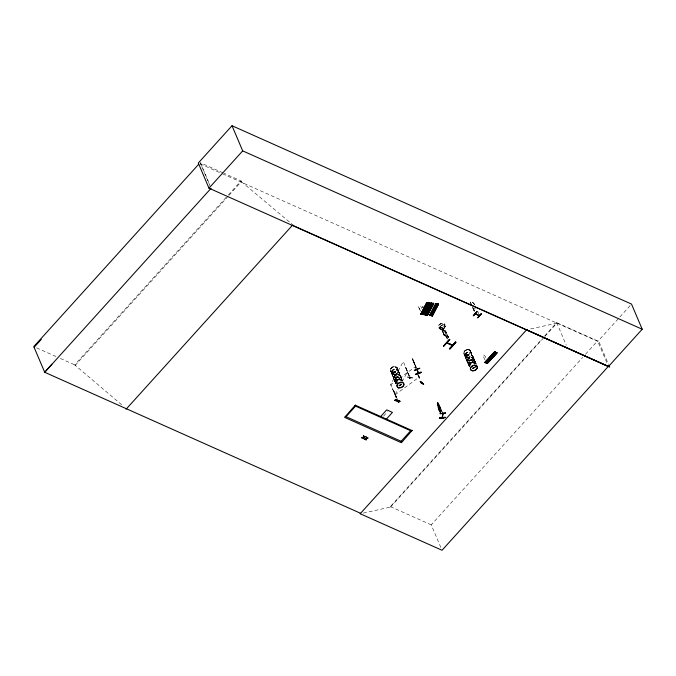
<?xml version="1.0" encoding="UTF-8"?>
<svg xmlns="http://www.w3.org/2000/svg" width="676" height="676" viewBox="0 0 676 676"><rect width="100%" height="100%" fill="white"/><g stroke="black" fill="none" stroke-linecap="round" stroke-linejoin="round"><path stroke-width="0.51" stroke-dasharray="3.38 2.54" d="M440.245 329.618L440.667 329.516L439.299 328.359L439.949 326.297L442.839 324.708L444.343 324.995M448.019 336.699L447.968 337.223L445.425 330.801L448.391 337.417L443.98 335.144L444.385 335.347M444.208 335.575L441.639 329.111L444.681 335.507M448.323 337.4L443.98 335.186M391.362 371.977L391.514 373.448L392.629 374.47M392.426 370.989L391.852 371.792M392.055 371.665L391.894 371.234L392.35 371.69M392.528 371.394L392.359 371.479M392.486 375.526L392.536 374.749M392.731 371.268L391.86 371.724M393.567 378.078L393.609 377.369M393.609 378.188C393.466 375.704 396.373 373.946 398.62 374.512L395.925 374.952L393.931 376.735M394.666 380.664L394.716 379.887M395.595 367.744L395.697 367.279M395.832 367.355L395.654 367.685M395.223 379.405L395.511 378.915M395.325 379.735L395.874 379.092M395.899 382.667L395.849 383.444A3.659 2.586 -23 0 1 398.603 380.022A3.659 2.586 -23 0 1 402.668 380.934M398.35 371.783L398.401 371.006A3.659 2.586 -23 0 0 392.866 370.144A3.659 2.586 -23 0 0 393.398 374.681A3.659 2.586 -23 0 0 398.384 371.031M398.781 375.493L399.355 375.459M399.524 374.563L399.575 373.786A3.659 2.586 -23 0 0 394.049 372.924A3.659 2.586 -23 0 0 394.573 377.453A3.659 2.586 -23 0 0 399.567 373.811M400.631 376.262L399.862 378.518M401.705 379.692L401.755 378.923M464.716 355.694L464.767 354.917M465.848 354.266L465.51 353.937L466.034 354.376M465.941 357.688L466.094 359.159M467.015 361.128C466.82 358.339 470.445 356.556 472.811 357.68M468.071 363.603L468.122 362.826M469.321 350.227L468.874 350.624M468.595 362.353L469.431 362.184M468.485 362.142L469.051 361.829L469.321 362.387M469.288 362.243L468.654 362.082M469.245 366.375L469.296 365.606M471.747 354.723L471.797 353.945A3.659 2.586 -23 0 0 466.271 353.083A3.659 2.586 -23 0 0 466.803 357.612A3.659 2.586 -23 0 0 471.789 353.97M472.786 358.339L472.287 358.567M472.963 356.793L472.921 357.494L472.98 356.717A3.659 2.586 -23 0 0 467.446 355.855A3.659 2.586 -23 0 0 467.978 360.392A3.659 2.586 -23 0 0 472.972 356.751M474.045 360.021L474.037 359.193M475.11 362.632L475.16 361.854M438.597 406.665L439.062 408.938L438.682 406.504L439.282 406.918L439.332 406.479L438.606 405.955L438.099 403.631L438.445 405.972L437.837 406.006L438.547 406.487M444.597 324.412L444.419 326.077L442.712 327.488L444.774 326.035L444.96 324.218L443.194 323.179L440.515 323.618L438.563 325.477L438.986 328.257L441.335 329.195L443.971 328.612L445.442 326.271L444.301 324.869L442.881 324.742M443.971 328.612L441.335 329.195M438.563 409.343L440.017 412.69L437.659 406.918L437.304 402.423L440.034 408.186L440.203 411.211L439.687 410.932M437.228 403.817L437.321 402.964L437.406 404.231L437.093 403.851M437.837 403.665L438.175 402.676L441.986 411.718M437.533 406.082L437.938 402.744M438.065 407.332L440.16 412.267M441.943 412.106L438.487 403.488L442.18 411.692M438.792 407.805L438.944 406.479L437.963 404.172L437.811 405.499L439.78 410.222L439.941 408.895L438.961 406.589L438.8 407.915M440.059 407.721C439.273 400.555 439.848 418.681 439.975 407.721M438.775 406.082C438.935 402.719 438.318 413.154 438.563 407.51L438.192 404.856L439.054 405.87M438.073 406.268L438.251 404.848M438.318 405.38L438.394 406.648L438.496 405.794M440.625 412.597L440.929 410.138M440.6 413.484L440.989 410.138L440.549 408.422M446.98 334.502L446.811 335.431L444.014 334.181L442.788 332.634L441.682 329.127M444.563 335.702L442.019 329.28L444.487 335.727M445.298 330.936L448.391 337.417L445.425 330.801M391.801 371.225L391.759 371.724M395.375 378.949L395.114 379.642L395.198 379.143M400.589 376.988C399.93 379.768 395.502 381.399 393.778 378.754M465.071 354.376L465.173 354.604M466.085 354.418L465.789 353.911M467.057 360.401L469.33 357.883L472.017 357.469M473.994 359.919C473.47 362.513 469.803 363.933 467.665 362.361M465.13 354.232L465.916 354.199M419.145 308.079L420.7 311.433L419.145 308.079A1.927 1.031 27.8 0 1 418.816 306.11A1.927 1.031 27.8 0 1 421.647 307.614M421.486 308.526L421.528 308.433A1.927 1.031 27.8 0 0 421.689 308.214M395.021 394.556L399.034 387.196M399.533 386.283L402.043 381.678M395.435 382.041L395.012 381.501L396.035 383.875A3.608 2.543 -23 0 1 398.105 380.073A3.608 2.543 -23 0 1 402.55 380.791L407.56 371.563M408.786 375.729L405.71 367.592L408.963 375.763M393.39 390.196L396.677 397.944M443.887 328.587L445.323 326.415L444.216 325.055M446.278 336.302L446.667 337.425M470.073 350.168C460.914 346.408 463.195 360.883 470.386 352.838M469.904 353.548L470.682 352.12L470.521 350.726M473.715 360.646L471.763 362.539M121.655 404.738L74.69 364.854L227.592 195.778M228.302 195.001L241.045 180.906L223.925 173.267M75.002 365.589L228.251 196.133M228.953 195.347L241.357 181.641L241.045 180.906M471.485 305.214L470.378 301.648L473.656 303.11L475.684 307.09M444.495 335.465L447.935 336.8M448.239 337.045L447.892 336.699M383.554 416.196L387.585 411.726M363.274 513.092L390.551 507.076L390.356 506.603L541.839 339.099M544.67 335.964L556.703 322.655L597.592 340.915L607.572 364.406M390.551 507.076L544.163 337.223M544.873 336.437L556.906 323.128L528.615 329.364M440.837 547.45L431.246 524.863L582.729 357.35M585.56 354.224L597.592 340.915M630.116 305.645L597.795 341.388L221.052 173.183M484.962 359.86L483.399 356.539A1.927 0.735 42.6 0 1 482.647 354.765L482.723 354.68M485.461 357.376L485.385 357.46A1.927 0.735 42.6 0 0 484.633 355.677A1.927 0.735 42.6 0 0 482.647 354.765M442.628 327.353L440.11 327.446L438.335 326.229L440.11 327.564L442.772 327.471M438.572 325.477L440.591 323.719M391.945 371.293L392.705 371.166M395.722 379.388L395.857 378.923M465.257 354.723L466.009 354.528M394.987 394.792L419.281 377.056M393.195 390.745C393.863 389.638 394.691 396.575 396.077 397.53M446.38 336.487L447.351 338.837M399.186 375.619L399.22 375.298M398.316 379.498L399.136 379.016M444.428 335.372L448.475 337.24M413.163 360.764L416.07 367.82M413.425 361.643L413.822 362.463L412.166 358.272L415.943 367.474M414.439 363.705C412.259 358.17 416.703 369.273 415.157 365.758L415.537 366.654M416.568 367.989L412.943 359.412L414.498 364.136M395.705 379.599L395.215 379.633M397.42 379.827L398.358 379.599M471.721 362.437L469.026 362.877L467.615 362.243M442.087 329.643L442.611 329.542L442.087 328.308L443.481 328.933L444.884 330.894L445.814 333.986L443.955 333.15L443.067 331.958M446.321 336.327L447.284 339.022M392.088 371.758L391.886 371.555M395.502 378.991L396.06 379.075M397.463 379.92L395.621 379.937A3.608 2.543 -23 0 1 395.13 375.425A3.608 2.543 -23 0 1 400.572 376.304A3.608 2.543 -23 0 1 395.646 379.895M467.792 349.517L468.662 349.551M469.152 361.829L469.49 362.116M392.342 372.113A3.617 2.552 -23 0 0 397.268 368.513A3.617 2.552 -23 0 0 391.818 367.634A3.617 2.552 -23 0 0 392.342 372.113C396.271 373.49 399.769 366.4 394.387 366.561C390.618 366.037 388.345 372.518 393.187 372.163M440.296 326.415L442.907 324.953L444.25 325.114M471.983 357.342L473.868 358.626M398.578 374.403L399.406 374.741M395.612 379.937L394.218 379.312M441.462 328.942L439.282 328.088L438.935 325.545L440.659 323.914L443.025 323.525L444.597 324.455M441.436 325.435L440.321 326.415L439.746 328.266L440.591 329.432M222.97 172.845L200.147 162.654L209.839 185.469M200.189 163.871L220.106 172.76M473.952 308.349L475.389 308.932M441.639 329.111L445.577 331.206M36.656 347.87L56.623 356.784M60.426 358.483L74.69 364.854M390.356 506.603L431.246 524.863M438.716 408.515L439.214 408.794L439.02 405.769M470.479 352.23L471.113 352.635M471.662 355.01L472.287 355.415M473.842 360.147L474.467 360.545M475.017 362.919L475.65 363.325M465.401 356.996L466.034 357.401M466.584 359.776L467.209 360.181M468.755 364.913L469.389 365.319M397.074 369.299L398.164 370.271M398.891 372.476L398.257 372.07L399.575 373.955M399.364 374.631L400.454 375.704L399.998 375.036M400.437 377.208L401.527 378.18M401.612 379.98L402.702 380.951M393.178 376.836L393.812 377.242M395.992 382.379L394.902 381.408M241.357 181.641L292.032 224.162M470.09 350.176L470.513 350.717M471.037 352.576L471.797 354.114A3.608 2.543 -23 0 1 466.888 357.739A3.608 2.543 -23 0 1 466.364 353.269A3.608 2.543 -23 0 1 471.814 354.148L471.594 353.48L472.592 355.821M472.744 355.982L472.211 355.348L472.625 355.889M473.394 357.976L474.079 359.294A3.617 2.552 -23 0 1 469.102 362.961A3.617 2.552 -23 0 1 468.578 358.474A3.617 2.552 -23 0 1 474.028 359.353M474.391 360.485L474.924 361.119M475.574 363.257L476.107 363.891M465.477 357.063L464.716 355.728M466.119 359.209L466.651 359.843M467.175 361.694L467.606 362.235M466.972 361.035L467.648 362.353M468.426 364.44L468.84 364.972L468.299 364.339M396.685 367.237L397.108 367.778M400.995 377.546L401.409 378.078L399.389 373.346M390.475 370.947L390.905 371.487M391.657 373.591L392.072 374.124M393.255 376.904L392.486 375.357M439.687 411.059L439.062 410.214L439.628 411.067M474.611 304.614L473.648 303.135L470.327 301.699L470.42 302.738M412.664 359.615L412.402 358.694L416.255 367.744M599.097 342.183L608.459 364.246M556.703 322.655L566.268 345.191M477.636 311.129L478.802 313.875M473.487 308.501L475.042 312.16M472.972 307.724L474.527 311.382M472.718 307.419L474.653 311.991M470.521 302.713L471.569 305.189M472.592 307.555L474.535 312.126M470.42 350.726L471.409 353.049M472.794 356.286L474.772 360.959M474.966 361.423L475.946 363.73M463.922 353.793L464.902 356.125L464.716 355.517M465.096 356.59L466.077 358.905L465.891 358.297M466.279 359.37L468.257 364.043L468.071 363.435M468.451 364.508L469.431 366.815A3.608 2.543 -23 0 1 471.941 362.835A3.608 2.543 -23 0 1 476.149 364.364M440.591 412.791L437.642 405.085M415.782 368.817L415.005 366.992L390.711 384.737L396.466 398.333M418.427 375.045L420.48 379.887M418.317 374.943L420.371 379.794M417.903 375.239L420.075 380.191M409.588 376.346L403.293 361.508L390.753 384.5L396.635 398.367M405.71 367.592L409.419 376.312M397.015 367.786L398.012 370.11M398.206 370.575L399.186 372.882M401.561 378.484L402.541 380.799M390.525 370.862L391.497 373.194M391.691 373.659L392.671 375.966M392.874 376.431L394.852 381.103M393.559 390.221L397.429 399.271M200.595 163.237L209.966 185.292M413.585 361.711L414.244 363.333M474.949 361.161L475.16 362.032M472.769 356.032L472.98 356.894A3.608 2.543 -23 0 1 468.071 360.519A3.608 2.543 -23 0 1 467.547 356.041A3.608 2.543 -23 0 1 472.989 356.92M469.245 366.206L469.448 366.84M468.079 363.646L468.274 364.296M467.032 361.136L467.234 361.787M401.552 378.23L401.755 379.092M400.429 375.594L400.674 376.355M398.189 370.313L398.401 371.183A3.608 2.543 -23 0 1 393.483 374.8A3.608 2.543 -23 0 1 392.967 370.33A3.608 2.543 -23 0 1 398.409 371.209M395.849 383.267L396.043 383.909M394.666 380.495L394.877 381.357M393.567 378.095L393.812 378.856M391.311 372.586L391.505 373.22M438.623 407.501L438.707 408.625M475.549 366.924A3.608 2.543 -23 0 1 472.287 368.471M469.44 366.645A3.608 2.543 -23 0 1 472.144 363.299A3.608 2.543 -23 0 1 476.149 364.195M475.515 366.781A3.659 2.586 -23 0 1 472.211 368.344M469.321 366.493A3.659 2.586 -23 0 1 472.059 363.105A3.659 2.586 -23 0 1 476.124 364.009M470.158 365.53A3.659 2.586 -23 0 1 468.603 362.049A3.659 2.586 -23 0 1 473.665 360.207A3.659 2.586 -23 0 1 474.341 364.001M475.346 366.46A3.608 2.543 -23 0 1 472.093 367.998M469.482 365.429A3.608 2.543 -23 0 1 469.06 361.778A3.608 2.543 -23 0 1 473.944 360.494A3.608 2.543 -23 0 1 474.366 364.144M475.456 366.637A3.659 2.586 -23 0 1 472.152 368.2M469.457 367A3.659 2.586 -23 0 1 472 362.961A3.659 2.586 -23 0 1 476.267 364.516M470.099 365.386A3.659 2.586 -23 0 1 468.705 361.677A3.659 2.586 -23 0 1 474.07 360.274A3.659 2.586 -23 0 1 473.597 364.465M470.048 365.184A3.608 2.543 -23 0 1 468.679 361.533A3.608 2.543 -23 0 1 473.969 360.147A3.608 2.543 -23 0 1 473.504 364.279M401.434 384.45A3.659 2.586 -23 0 1 398.806 385.404M395.916 383.554A3.659 2.586 -23 0 1 398.663 380.165A3.659 2.586 -23 0 1 402.727 381.078M401.476 384.585A3.608 2.543 -23 0 1 398.882 385.531M396.035 383.706A3.608 2.543 -23 0 1 398.739 380.36A3.608 2.543 -23 0 1 402.752 381.256M396.753 382.591A3.659 2.586 -23 0 1 395.198 379.118A3.659 2.586 -23 0 1 400.26 377.267A3.659 2.586 -23 0 1 400.936 381.07M401.282 384.12A3.608 2.543 -23 0 1 399.592 384.914M396.846 382.717A3.608 2.543 -23 0 1 395.308 379.287A3.608 2.543 -23 0 1 400.302 377.462A3.608 2.543 -23 0 1 400.969 381.213M401.375 384.306A3.659 2.586 -23 0 1 399.668 385.117M397.572 382.489A3.659 2.586 -23 0 1 394.877 379.447A3.659 2.586 -23 0 1 399.938 377.047A3.659 2.586 -23 0 1 400.876 380.926M397.513 382.286A3.608 2.543 -23 0 1 394.97 379.05A3.608 2.543 -23 0 1 400.344 377.09A3.608 2.543 -23 0 1 400.099 381.34M422.306 307.673A1.927 1.031 27.8 0 1 422.415 306.862M422.686 306.71A1.927 1.031 27.8 0 1 423.455 306.667M422.17 307.445A1.927 1.031 27.8 0 1 422.635 306.803M439.932 410.966L438.648 408.439L439.273 408.405L438.944 406.065L439.434 408.389L440.177 408.912L439.51 408.938L439.932 410.966M443.338 329.035L442.408 328.62L443.515 329.449L443.338 329.035M444.183 330.581L442.788 329.956L443.769 332.271L445.163 332.888L444.183 330.581M469.051 362.835A3.608 2.543 -23 0 0 473.969 359.235A3.608 2.543 -23 0 0 468.527 358.356A3.608 2.543 -23 0 0 469.051 362.835M465.705 354.959A3.608 2.543 -23 0 0 470.631 351.359A3.608 2.543 -23 0 0 465.189 350.489A3.608 2.543 -23 0 0 465.705 354.959A3.617 2.552 -23 0 0 470.665 351.444A3.617 2.552 -23 0 0 465.215 350.557A3.617 2.552 -23 0 0 465.739 355.044M468.992 362.674A3.6 2.543 -23 0 0 473.901 359.091A3.6 2.543 -23 0 0 468.468 358.212A3.6 2.543 -23 0 0 468.992 362.674M465.806 355.179A3.6 2.543 -23 0 0 470.716 351.588A3.6 2.543 -23 0 0 465.282 350.717A3.6 2.543 -23 0 0 465.806 355.179M467.868 360.046A3.608 2.543 -23 0 0 472.794 356.455A3.608 2.543 -23 0 0 467.344 355.576A3.608 2.543 -23 0 0 467.868 360.046M466.736 357.477A3.659 2.586 -23 0 0 471.73 353.827A3.659 2.586 -23 0 0 466.212 352.94A3.659 2.586 -23 0 0 466.736 357.477M466.693 357.274A3.608 2.543 -23 0 0 471.611 353.683A3.608 2.543 -23 0 0 466.17 352.804A3.608 2.543 -23 0 0 466.693 357.274M469.161 363.088A3.6 2.543 -23 0 0 474.079 359.505A3.6 2.543 -23 0 0 468.645 358.626A3.6 2.543 -23 0 0 469.161 363.088M394.666 377.58A3.608 2.543 -23 0 0 399.584 373.98A3.608 2.543 -23 0 0 394.142 373.11A3.608 2.543 -23 0 0 394.666 377.58M392.308 372.02A3.608 2.543 -23 0 0 397.226 368.428A3.608 2.543 -23 0 0 391.784 367.55A3.608 2.543 -23 0 0 392.308 372.02M395.587 379.726A3.591 2.535 -23 0 0 400.488 376.152A3.591 2.535 -23 0 0 395.071 375.273A3.591 2.535 -23 0 0 395.587 379.726M392.41 372.239A3.591 2.535 -23 0 0 397.311 368.665A3.591 2.535 -23 0 0 391.894 367.786A3.591 2.535 -23 0 0 392.41 372.239M395.612 379.819A3.617 2.552 -23 0 0 400.538 376.219A3.617 2.552 -23 0 0 395.088 375.332A3.617 2.552 -23 0 0 395.612 379.819M394.463 377.115A3.608 2.543 -23 0 0 399.389 373.515A3.608 2.543 -23 0 0 393.947 372.637A3.608 2.543 -23 0 0 394.463 377.115M394.514 377.309A3.659 2.586 -23 0 0 399.508 373.667A3.659 2.586 -23 0 0 393.99 372.78A3.659 2.586 -23 0 0 394.514 377.309M393.339 374.538A3.659 2.586 -23 0 0 398.325 370.896A3.659 2.586 -23 0 0 392.807 370A3.659 2.586 -23 0 0 393.339 374.538M393.288 374.335A3.608 2.543 -23 0 0 398.206 370.744A3.608 2.543 -23 0 0 392.764 369.865A3.608 2.543 -23 0 0 393.288 374.335M395.764 380.149A3.591 2.535 -23 0 0 400.665 376.574A3.591 2.535 -23 0 0 395.249 375.695A3.591 2.535 -23 0 0 395.764 380.149M395.697 380.022A3.617 2.552 -23 0 0 400.623 376.422A3.617 2.552 -23 0 0 395.173 375.543A3.617 2.552 -23 0 0 395.697 380.022"/><path stroke-width="1.01" d="M475.65 313.563L475.701 314.163L475.11 313.571M479.58 315.684L475.498 313.816M443.439 346.002L449.363 339.301L449.844 339.546L443.811 346.078M449.734 339.445L443.777 346.104M395.637 399.626L398.798 402.49M440.11 413.602L445.552 412.909M442.121 417.075L442.484 417.802L442.848 413.188M397.471 400.809L398.046 400.598L397.674 399.913M421.655 382.667L421.351 383.36L421.925 383.157M421.875 383.182L421.528 382.7M361.635 437.752L363.392 437.22L363.527 435.665M363.088 438.403L363.502 438.758L363.637 437.178M364.398 438.986L366.155 438.454L366.291 436.899M365.851 439.637L366.265 439.992L366.4 438.411M363.173 438.614L363.282 437.313M365.936 439.839L366.046 438.547M363.73 437.389L365.37 436.654L363.747 437.085L363.857 435.809M366.493 438.623L368.133 437.887L366.51 438.318L366.612 437.042M418.478 372.806L418.605 373.27L416.83 369.24M442.974 413.856L442.805 413.104M399.888 401.358C396.22 399.178 390.627 400.598 399.888 401.316M397.26 400.319L397.53 400.944L397.606 400.293M409.825 377.284L409.74 378.087L410.011 377.605M409.842 377.664L409.918 378.112L409.85 377.242M442.51 417.743L442.18 417.024M409.943 378.07L409.909 377.69M410.171 377.698L410.028 377.267M446.988 342.707C464.547 350.143 434.879 337.755 452.362 345.52L452.616 345.123M420.878 314.154L426.86 302.493L429.784 302.941L423.599 314.653L420.683 314.196L421.368 314.23L427.494 302.451L421.173 314.264M420.742 314.213L427.004 302.375L421.072 314.264M421.19 314.281L427.494 302.451M422.906 314.467L428.897 302.806L429.581 302.84L423.37 314.534M422.779 314.526L428.964 302.823M429.268 302.873L423.345 314.467M425.103 314.822L431.034 302.933L424.731 314.762L427.638 315.202L433.823 303.499L430.891 303.051L424.781 314.771M431.06 303L424.858 314.712L425.348 314.779L431.525 303.009L425.601 314.889L431.727 303.186M431.525 303.009L425.398 314.788M426.936 315.024L432.927 303.363L433.612 303.397L427.384 315.092M426.81 315.084L433.071 303.245M429.606 315.447L435.775 303.727L436.662 303.87L430.477 315.574L429.987 315.498M435.919 303.608L429.759 315.379M429.936 315.498L436.164 303.794M436.459 303.761L430.105 315.515L436.671 303.862M429.733 315.312L432.522 315.878L431.626 315.743L437.947 303.921L432.015 315.819M431.694 315.768L437.947 303.921M432.31 315.776L438.445 303.997L432.463 315.878M416.999 369.527L418.419 373.346L418.081 372.653M418.605 373.211L418.309 372.518M449.523 348.706L455.463 341.971L455.928 342.259L449.996 348.917L449.523 348.706L449.996 348.917L455.92 342.242M449.625 348.706L455.497 342.014M34.113 347.329L41.287 339.301M51.875 364.246L44.7 372.273L360.638 513.321L360.249 513.76M232.02 125.728L198.296 163.026L208.969 188.173L608.468 366.536L642.2 329.237L631.528 304.09L232.02 125.728L242.701 150.875L642.2 329.237M198.736 164.217L33.8 346.594L44.7 372.273L211.047 188.325M208.969 188.173L242.701 150.875M126.091 409.217L292.835 224.838M412.191 430.342L401.4 442.738L344.633 417.396L355.424 405M380.664 416.543L386.723 409.842L392.452 412.402L386.393 419.103M526.984 329.381L360.19 513.735L442.036 550.272L608.383 366.324L292.446 225.269M473.284 315.717L477.036 311.687L473.411 315.633M479.225 315.523L479.63 315.7L479.419 315.278M481.312 313.647L477.805 317.762M481.413 313.825L477.763 317.762L481.27 313.613M486.813 363.392L496.809 352.695L494.697 351.723L484.81 362.454L487.227 363.57L497.037 352.923L496.581 352.72L486.483 363.232L496.623 352.737M494.933 351.951L485.081 362.581L485.537 362.784L495.347 352.137L494.891 351.926M495.119 351.909L494.604 351.79L484.793 362.437L485.224 362.64L495.069 352.01M496.835 352.762L486.771 363.367M496.395 352.509L486.5 363.24L487.176 363.561L497.029 352.931M407.594 377.123L412.521 377.833M427.376 315.024L433.561 303.321L427.139 315.134M432.26 315.7L438.445 303.997L435.969 303.693M420.523 381.441L423.7 384.34L420.202 381.433M395.646 399.634L398.967 402.119M442.907 413.957L442.611 413.129M397.606 400.91L397.26 400.217M361.728 437.963L363.375 437.524M364.491 439.197L366.139 438.758M414.337 370.313L419.712 368.183M414.388 370.456L419.762 368.327M415.748 374.208C426.049 369.265 419.483 374.741 415.732 374.158M421.199 372.248L415.816 374.369M479.428 315.853L475.304 313.951M440.076 413.763L445.628 413.044M442.974 413.526L442.29 417.827L442.087 417.379M439.535 418.013L445.07 417.295M421.486 383.461L421.207 382.929M473.47 315.785L477.019 311.687M435.276 304.808L437.811 305.189M426.362 303.575L428.897 303.946M430.401 304.132L432.936 304.504M434.862 305.603L437.397 305.983M425.948 304.361L428.483 304.741M429.978 304.927L432.513 305.298M434.237 306.786L436.772 307.166M425.322 305.552L427.857 305.932M429.353 306.11L431.888 306.49M433.679 307.842L436.214 308.222M424.765 306.608L427.3 306.988M428.795 307.166L431.33 307.546M433.054 309.033L435.589 309.414M424.139 307.791L426.674 308.171M428.17 308.357L430.705 308.729M425.474 313.453L428.009 313.825M430.358 314.129L432.893 314.501M421.444 312.887L423.979 313.267M394.953 400.26L399.981 401.121L394.894 400.116M355.559 405.313L412.326 430.663M526.596 329.812L609.684 367.127L608.865 365.201M493.7 352.804L495.812 353.776M493.041 353.531L495.145 354.503M492.043 354.613L494.156 355.584M491.165 355.568L493.269 356.539M490.168 356.649L492.28 357.621M485.892 361.288L488.004 362.26M420.235 381.425L423.353 384.314M479.123 315.143L479.495 315.861L479.039 315.16M478.912 315.303L479.081 315.726M445.07 417.244C445.568 417.624 439.307 419.652 439.527 417.962M442.543 413.23L442.721 413.932L442.51 413.535M417.1 369.138L417.354 369.856L417.041 369.062M416.855 369.138L417.168 369.933M411.498 431.111L354.723 405.769M410.67 430.747L401.13 441.284M401.958 441.656L345.191 416.315M355.551 406.141L346.019 416.678M445.154 417.455L439.594 418.148L445.138 417.464M472.406 370.744A3.608 2.543 -23 0 0 477.332 367.152A3.608 2.543 -23 0 0 471.89 366.274A3.608 2.543 -23 0 0 472.406 370.744M472.372 370.668A3.617 2.552 -23 0 0 477.298 367.068A3.617 2.552 -23 0 0 471.848 366.181A3.617 2.552 -23 0 0 472.372 370.668M399.009 387.821A3.608 2.543 -23 0 0 403.935 384.23A3.608 2.543 -23 0 0 398.494 383.351A3.608 2.543 -23 0 0 399.009 387.821M398.95 387.652A3.591 2.535 -23 0 0 403.851 384.069A3.591 2.535 -23 0 0 398.434 383.199A3.591 2.535 -23 0 0 398.95 387.652"/></g></svg>
